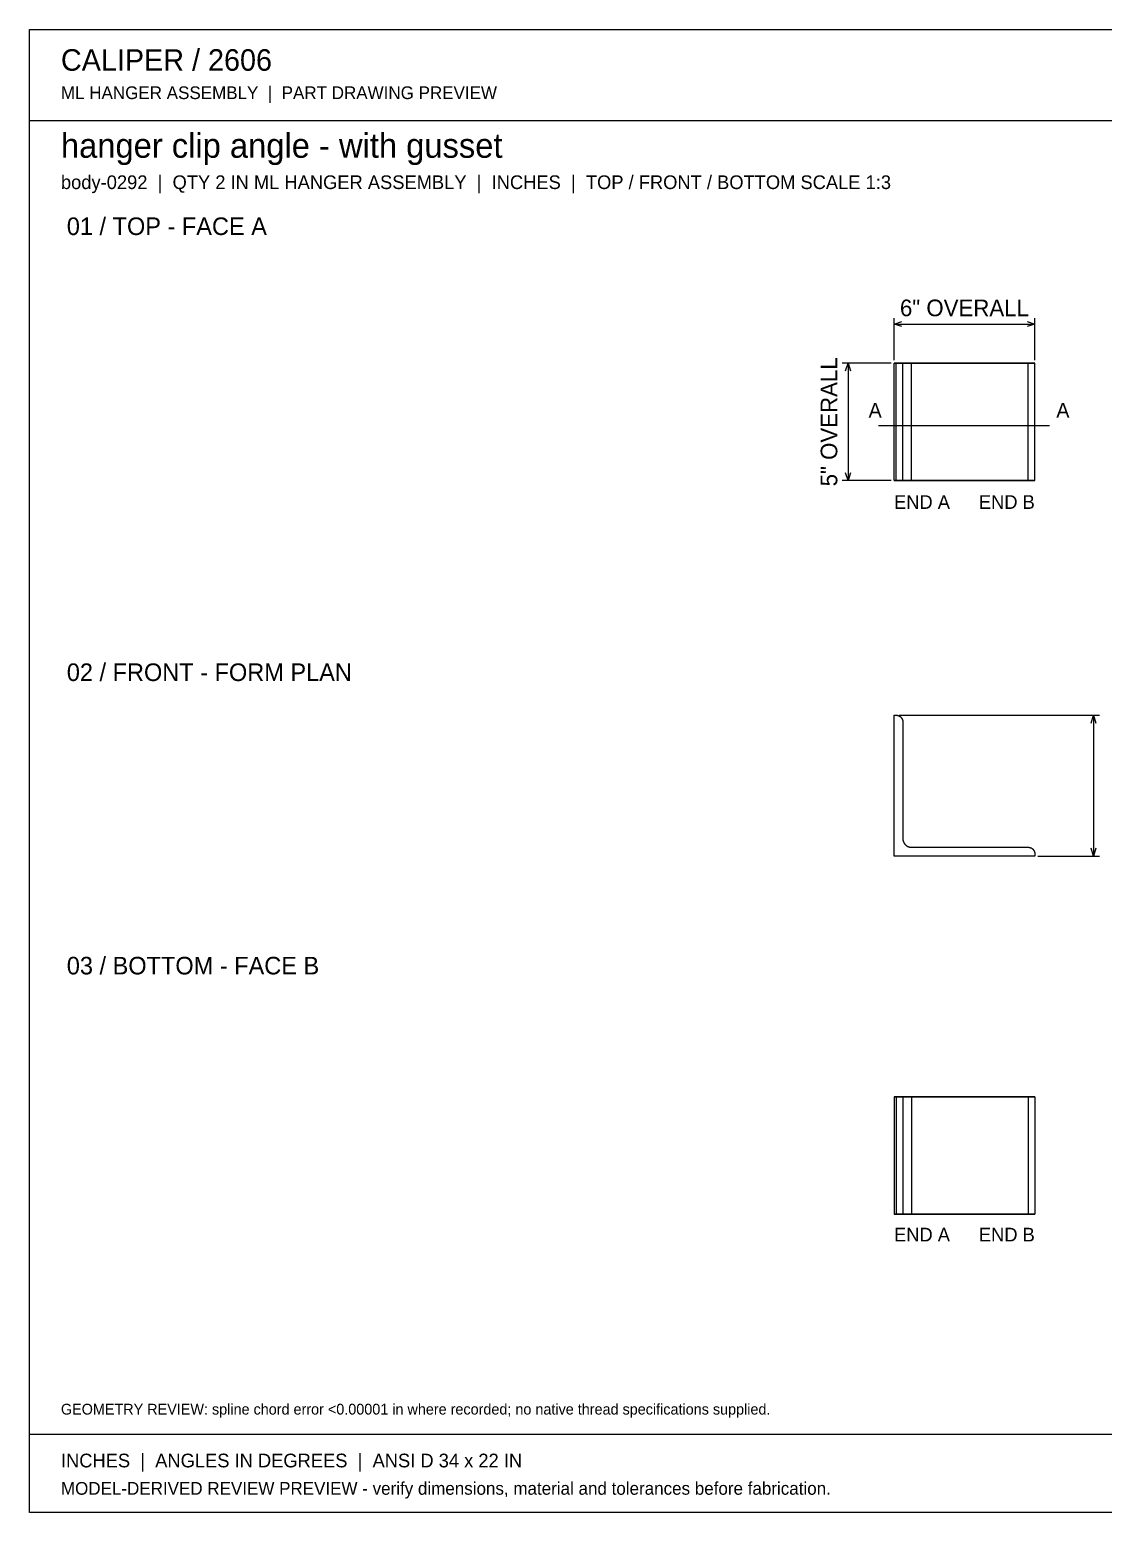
# Model space of a CAD drawing. Header units: inches. Extents: x 1.4 to 100.6, y 1.4 to 64.6.
# Drawn here: x 1.4 to 47.2, y 1.4 to 64.6 of the extents above; entities that cross this region are included whole.
import ezdxf
from ezdxf.enums import TextEntityAlignment as Align

# ---------------------------------------------------------------- set-up
doc = ezdxf.new("R2010")
doc.units = ezdxf.units.IN
doc.header["$MEASUREMENT"] = 0

msp = doc.modelspace()

# ---------------------------------------------------------------- linework, layer by layer
at = {"layer": 'ANNOTATION'}
for p, q in [((38.25, 50.5), (38.25, 52.292)), ((38.25, 52.042), (38.583, 52.146)), ((38.25, 52.042), (44.25, 52.042)), ((38.583, 51.938), (38.25, 52.042)), ((43.917, 52.146), (44.25, 52.042)), ((44.25, 52.042), (43.917, 51.938)), ((44.25, 50.5), (44.25, 52.292)), ((38.125, 50.375), (36.042, 50.375)), ((36.188, 50.042), (36.292, 50.375)), ((36.292, 50.375), (36.292, 45.375)), ((36.292, 50.375), (36.396, 50.042)), ((37.583, 47.725), (44.875, 47.725)), ((36.292, 45.375), (36.188, 45.708)), ((36.396, 45.708), (36.292, 45.375)), ((38.125, 45.375), (36.042, 45.375)), ((38.469, 35.375), (47, 35.375)), ((46.646, 35.042), (46.75, 35.375)), ((46.75, 35.375), (46.75, 29.375)), ((46.75, 35.375), (46.854, 35.042)), ((46.75, 29.375), (46.646, 29.708)), ((46.854, 29.708), (46.75, 29.375)), ((44.375, 29.375), (47, 29.375))]:
    msp.add_line(p, q, dxfattribs=at)
at = {"layer": 'OUTLINE'}
for p, q in [((1.417, 64.583), (100.583, 64.583)), ((1.417, 1.417), (1.417, 64.583)), ((1.417, 60.708), (100.583, 60.708)), ((38.25, 45.375), (38.25, 50.375)), ((38.25, 50.375), (38.344, 50.375)), ((44.25, 50.375), (38.25, 50.375)), ((38.25, 45.375), (38.25, 50.375)), ((38.344, 50.375), (38.351, 50.375)), ((38.344, 45.375), (38.344, 50.375)), ((38.351, 50.375), (38.358, 50.375)), ((38.358, 50.375), (38.364, 50.375)), ((38.364, 50.375), (38.371, 50.375)), ((38.371, 50.375), (38.378, 50.375)), ((38.378, 50.375), (38.385, 50.375)), ((38.385, 50.375), (38.392, 50.375)), ((38.392, 50.375), (38.399, 50.375)), ((38.399, 50.375), (38.405, 50.375)), ((38.405, 50.375), (38.412, 50.375)), ((38.412, 50.375), (38.419, 50.375)), ((38.419, 50.375), (38.425, 50.375)), ((38.425, 50.375), (38.432, 50.375)), ((38.432, 50.375), (38.439, 50.375)), ((38.439, 50.375), (38.445, 50.375)), ((38.445, 50.375), (38.451, 50.375)), ((38.451, 50.375), (38.458, 50.375)), ((38.458, 50.375), (38.464, 50.375)), ((38.464, 50.375), (38.47, 50.375)), ((38.47, 50.375), (38.476, 50.375)), ((38.476, 50.375), (38.482, 50.375)), ((38.482, 50.375), (38.488, 50.375)), ((38.488, 50.375), (38.494, 50.375)), ((38.494, 50.375), (38.5, 50.375)), ((38.5, 50.375), (38.506, 50.375)), ((38.506, 50.375), (38.511, 50.375)), ((38.511, 50.375), (38.517, 50.375)), ((38.517, 50.375), (38.522, 50.375)), ((38.522, 50.375), (38.527, 50.375)), ((38.527, 50.375), (38.533, 50.375)), ((38.533, 50.375), (38.538, 50.375)), ((38.538, 50.375), (38.543, 50.375)), ((38.543, 50.375), (38.547, 50.375)), ((38.547, 50.375), (38.552, 50.375)), ((38.552, 50.375), (38.557, 50.375)), ((38.557, 50.375), (38.561, 50.375)), ((38.561, 50.375), (38.565, 50.375)), ((38.565, 50.375), (38.57, 50.375)), ((38.57, 50.375), (38.574, 50.375)), ((38.574, 50.375), (38.578, 50.375)), ((38.578, 50.375), (38.581, 50.375)), ((38.581, 50.375), (38.585, 50.375)), ((38.585, 50.375), (38.588, 50.375)), ((38.588, 50.375), (38.592, 50.375)), ((38.592, 50.375), (38.595, 50.375)), ((38.595, 50.375), (38.598, 50.375)), ((38.598, 50.375), (38.601, 50.375)), ((38.601, 50.375), (38.604, 50.375)), ((38.604, 50.375), (38.606, 50.375)), ((38.606, 50.375), (38.609, 50.375)), ((38.609, 50.375), (38.611, 50.375)), ((38.611, 50.375), (38.613, 50.375)), ((38.613, 50.375), (38.615, 50.375)), ((38.615, 50.375), (38.617, 50.375)), ((38.617, 50.375), (38.618, 50.375)), ((38.618, 50.375), (38.62, 50.375)), ((38.62, 50.375), (38.621, 50.375)), ((38.621, 50.375), (38.622, 50.375)), ((38.622, 50.375), (38.623, 50.375)), ((38.623, 50.375), (38.624, 50.375)), ((38.624, 50.375), (38.624, 50.375)), ((38.624, 50.375), (38.625, 50.375)), ((38.625, 45.375), (38.625, 50.375)), ((38.625, 50.375), (38.625, 50.375)), ((38.625, 50.375), (38.625, 50.375)), ((38.625, 50.375), (38.626, 50.375)), ((38.625, 45.375), (38.625, 50.375)), ((38.625, 50.375), (38.625, 50.375)), ((38.625, 50.375), (38.625, 50.375)), ((38.626, 50.375), (38.627, 50.375)), ((38.627, 50.375), (38.628, 50.375)), ((38.628, 50.375), (38.629, 50.375)), ((38.629, 50.375), (38.631, 50.375)), ((38.631, 50.375), (38.632, 50.375)), ((38.632, 50.375), (38.634, 50.375)), ((38.634, 50.375), (38.636, 50.375)), ((38.636, 50.375), (38.639, 50.375)), ((38.639, 50.375), (38.641, 50.375)), ((38.641, 50.375), (38.644, 50.375)), ((38.644, 50.375), (38.647, 50.375)), ((38.647, 50.375), (38.65, 50.375)), ((38.65, 50.375), (38.654, 50.375)), ((38.654, 50.375), (38.657, 50.375)), ((38.657, 50.375), (38.661, 50.375)), ((38.661, 50.375), (38.665, 50.375)), ((38.665, 50.375), (38.669, 50.375)), ((38.669, 50.375), (38.674, 50.375)), ((38.674, 50.375), (38.678, 50.375)), ((38.678, 50.375), (38.683, 50.375)), ((38.683, 50.375), (38.688, 50.375)), ((38.688, 50.375), (38.693, 50.375)), ((38.693, 50.375), (38.699, 50.375)), ((38.699, 50.375), (38.704, 50.375)), ((38.704, 50.375), (38.71, 50.375)), ((38.71, 50.375), (38.716, 50.375)), ((38.716, 50.375), (38.722, 50.375)), ((38.722, 50.375), (38.728, 50.375)), ((38.728, 50.375), (38.735, 50.375)), ((38.735, 50.375), (38.741, 50.375)), ((38.741, 50.375), (38.748, 50.375)), ((38.748, 50.375), (38.755, 50.375)), ((38.755, 50.375), (38.762, 50.375)), ((38.762, 50.375), (38.769, 50.375)), ((38.769, 50.375), (38.777, 50.375)), ((38.777, 50.375), (38.784, 50.375)), ((38.784, 50.375), (38.792, 50.375)), ((38.792, 50.375), (38.799, 50.375)), ((38.799, 50.375), (38.807, 50.375)), ((38.807, 50.375), (38.815, 50.375)), ((38.815, 50.375), (38.823, 50.375)), ((38.823, 50.375), (38.831, 50.375)), ((38.831, 50.375), (38.84, 50.375)), ((38.84, 50.375), (38.848, 50.375)), ((38.848, 50.375), (38.856, 50.375)), ((38.856, 50.375), (38.865, 50.375)), ((38.865, 50.375), (38.874, 50.375)), ((38.874, 50.375), (38.882, 50.375)), ((38.882, 50.375), (38.891, 50.375)), ((38.891, 50.375), (38.9, 50.375)), ((38.9, 50.375), (38.909, 50.375)), ((38.909, 50.375), (38.918, 50.375)), ((38.918, 50.375), (38.927, 50.375)), ((38.927, 50.375), (38.936, 50.375)), ((38.936, 50.375), (38.945, 50.375)), ((38.945, 50.375), (38.954, 50.375)), ((38.954, 50.375), (38.963, 50.375)), ((38.963, 50.375), (38.972, 50.375)), ((38.972, 50.375), (38.982, 50.375)), ((38.982, 50.375), (38.991, 50.375)), ((38.991, 50.375), (39, 50.375)), ((39, 45.375), (39, 50.375)), ((39, 50.375), (43.969, 50.375)), ((43.969, 50.375), (43.976, 50.375)), ((43.969, 45.375), (43.969, 50.375)), ((43.976, 50.375), (43.983, 50.375)), ((43.983, 50.375), (43.989, 50.375)), ((43.989, 50.375), (43.996, 50.375)), ((43.996, 50.375), (44.003, 50.375)), ((44.003, 50.375), (44.01, 50.375)), ((44.01, 50.375), (44.017, 50.375)), ((44.017, 50.375), (44.024, 50.375)), ((44.024, 50.375), (44.03, 50.375)), ((44.03, 50.375), (44.037, 50.375)), ((44.037, 50.375), (44.044, 50.375)), ((44.044, 50.375), (44.05, 50.375)), ((44.05, 50.375), (44.057, 50.375)), ((44.057, 50.375), (44.064, 50.375)), ((44.064, 50.375), (44.07, 50.375)), ((44.07, 50.375), (44.076, 50.375)), ((44.076, 50.375), (44.083, 50.375)), ((44.083, 50.375), (44.089, 50.375)), ((44.089, 50.375), (44.095, 50.375)), ((44.095, 50.375), (44.101, 50.375)), ((44.101, 50.375), (44.107, 50.375)), ((44.107, 50.375), (44.113, 50.375)), ((44.113, 50.375), (44.119, 50.375)), ((44.119, 50.375), (44.125, 50.375)), ((44.125, 50.375), (44.131, 50.375)), ((44.131, 50.375), (44.136, 50.375)), ((44.136, 50.375), (44.142, 50.375)), ((44.142, 50.375), (44.147, 50.375)), ((44.147, 50.375), (44.152, 50.375)), ((44.152, 50.375), (44.158, 50.375)), ((44.158, 50.375), (44.163, 50.375)), ((44.163, 50.375), (44.168, 50.375)), ((44.168, 50.375), (44.172, 50.375)), ((44.172, 50.375), (44.177, 50.375)), ((44.177, 50.375), (44.182, 50.375)), ((44.182, 50.375), (44.186, 50.375)), ((44.186, 50.375), (44.19, 50.375)), ((44.19, 50.375), (44.195, 50.375)), ((44.195, 50.375), (44.199, 50.375)), ((44.199, 50.375), (44.203, 50.375)), ((44.203, 50.375), (44.206, 50.375)), ((44.206, 50.375), (44.21, 50.375)), ((44.21, 50.375), (44.213, 50.375)), ((44.213, 50.375), (44.217, 50.375)), ((44.217, 50.375), (44.22, 50.375)), ((44.22, 50.375), (44.223, 50.375)), ((44.223, 50.375), (44.226, 50.375)), ((44.226, 50.375), (44.229, 50.375)), ((44.229, 50.375), (44.231, 50.375)), ((44.231, 50.375), (44.234, 50.375)), ((44.234, 50.375), (44.236, 50.375)), ((44.236, 50.375), (44.238, 50.375)), ((44.238, 50.375), (44.24, 50.375)), ((44.24, 50.375), (44.242, 50.375)), ((44.242, 50.375), (44.243, 50.375)), ((44.243, 50.375), (44.245, 50.375)), ((44.245, 50.375), (44.246, 50.375)), ((44.246, 50.375), (44.247, 50.375)), ((44.247, 50.375), (44.248, 50.375)), ((44.248, 50.375), (44.249, 50.375)), ((44.249, 50.375), (44.249, 50.375)), ((44.249, 50.375), (44.25, 50.375)), ((44.25, 50.375), (44.25, 50.375)), ((44.25, 50.375), (44.25, 50.375)), ((44.25, 45.375), (44.25, 50.375)), ((44.25, 45.375), (44.25, 50.375)), ((44.25, 45.375), (38.25, 45.375)), ((38.25, 45.375), (38.344, 45.375)), ((38.344, 45.375), (38.351, 45.375)), ((38.351, 45.375), (38.358, 45.375)), ((38.358, 45.375), (38.364, 45.375)), ((38.364, 45.375), (38.371, 45.375)), ((38.371, 45.375), (38.378, 45.375)), ((38.378, 45.375), (38.385, 45.375)), ((38.385, 45.375), (38.392, 45.375)), ((38.392, 45.375), (38.399, 45.375)), ((38.399, 45.375), (38.405, 45.375)), ((38.405, 45.375), (38.412, 45.375)), ((38.412, 45.375), (38.419, 45.375)), ((38.419, 45.375), (38.425, 45.375)), ((38.425, 45.375), (38.432, 45.375)), ((38.432, 45.375), (38.439, 45.375)), ((38.439, 45.375), (38.445, 45.375)), ((38.445, 45.375), (38.451, 45.375)), ((38.451, 45.375), (38.458, 45.375)), ((38.458, 45.375), (38.464, 45.375)), ((38.464, 45.375), (38.47, 45.375)), ((38.47, 45.375), (38.476, 45.375)), ((38.476, 45.375), (38.482, 45.375)), ((38.482, 45.375), (38.488, 45.375)), ((38.488, 45.375), (38.494, 45.375)), ((38.494, 45.375), (38.5, 45.375)), ((38.5, 45.375), (38.506, 45.375)), ((38.506, 45.375), (38.511, 45.375)), ((38.511, 45.375), (38.517, 45.375)), ((38.517, 45.375), (38.522, 45.375)), ((38.522, 45.375), (38.527, 45.375)), ((38.527, 45.375), (38.533, 45.375)), ((38.533, 45.375), (38.538, 45.375)), ((38.538, 45.375), (38.543, 45.375)), ((38.543, 45.375), (38.547, 45.375)), ((38.547, 45.375), (38.552, 45.375)), ((38.552, 45.375), (38.557, 45.375)), ((38.557, 45.375), (38.561, 45.375)), ((38.561, 45.375), (38.565, 45.375)), ((38.565, 45.375), (38.57, 45.375)), ((38.57, 45.375), (38.574, 45.375)), ((38.574, 45.375), (38.578, 45.375)), ((38.578, 45.375), (38.581, 45.375)), ((38.581, 45.375), (38.585, 45.375)), ((38.585, 45.375), (38.588, 45.375)), ((38.588, 45.375), (38.592, 45.375)), ((38.592, 45.375), (38.595, 45.375)), ((38.595, 45.375), (38.598, 45.375)), ((38.598, 45.375), (38.601, 45.375)), ((38.601, 45.375), (38.604, 45.375)), ((38.604, 45.375), (38.606, 45.375)), ((38.606, 45.375), (38.609, 45.375)), ((38.609, 45.375), (38.611, 45.375)), ((38.611, 45.375), (38.613, 45.375)), ((38.613, 45.375), (38.615, 45.375)), ((38.615, 45.375), (38.617, 45.375)), ((38.617, 45.375), (38.618, 45.375)), ((38.618, 45.375), (38.62, 45.375)), ((38.62, 45.375), (38.621, 45.375)), ((38.621, 45.375), (38.622, 45.375)), ((38.622, 45.375), (38.623, 45.375)), ((38.623, 45.375), (38.624, 45.375)), ((38.624, 45.375), (38.624, 45.375)), ((38.624, 45.375), (38.625, 45.375)), ((38.625, 45.375), (38.625, 45.375)), ((38.625, 45.375), (38.625, 45.375)), ((38.625, 45.375), (38.625, 45.375)), ((38.625, 45.375), (38.625, 45.375)), ((38.625, 45.375), (38.626, 45.375)), ((38.626, 45.375), (38.627, 45.375)), ((38.627, 45.375), (38.628, 45.375)), ((38.628, 45.375), (38.629, 45.375)), ((38.629, 45.375), (38.631, 45.375)), ((38.631, 45.375), (38.632, 45.375)), ((38.632, 45.375), (38.634, 45.375)), ((38.634, 45.375), (38.636, 45.375)), ((38.636, 45.375), (38.639, 45.375)), ((38.639, 45.375), (38.641, 45.375)), ((38.641, 45.375), (38.644, 45.375)), ((38.644, 45.375), (38.647, 45.375)), ((38.647, 45.375), (38.65, 45.375)), ((38.65, 45.375), (38.654, 45.375)), ((38.654, 45.375), (38.657, 45.375)), ((38.657, 45.375), (38.661, 45.375)), ((38.661, 45.375), (38.665, 45.375)), ((38.665, 45.375), (38.669, 45.375)), ((38.669, 45.375), (38.674, 45.375)), ((38.674, 45.375), (38.678, 45.375)), ((38.678, 45.375), (38.683, 45.375)), ((38.683, 45.375), (38.688, 45.375)), ((38.688, 45.375), (38.693, 45.375)), ((38.693, 45.375), (38.699, 45.375)), ((38.699, 45.375), (38.704, 45.375)), ((38.704, 45.375), (38.71, 45.375)), ((38.71, 45.375), (38.716, 45.375)), ((38.716, 45.375), (38.722, 45.375)), ((38.722, 45.375), (38.728, 45.375)), ((38.728, 45.375), (38.735, 45.375)), ((38.735, 45.375), (38.741, 45.375)), ((38.741, 45.375), (38.748, 45.375)), ((38.748, 45.375), (38.755, 45.375)), ((38.755, 45.375), (38.762, 45.375)), ((38.762, 45.375), (38.769, 45.375)), ((38.769, 45.375), (38.777, 45.375)), ((38.777, 45.375), (38.784, 45.375)), ((38.784, 45.375), (38.792, 45.375)), ((38.792, 45.375), (38.799, 45.375)), ((38.799, 45.375), (38.807, 45.375)), ((38.807, 45.375), (38.815, 45.375)), ((38.815, 45.375), (38.823, 45.375)), ((38.823, 45.375), (38.831, 45.375)), ((38.831, 45.375), (38.84, 45.375)), ((38.84, 45.375), (38.848, 45.375)), ((38.848, 45.375), (38.856, 45.375)), ((38.856, 45.375), (38.865, 45.375)), ((38.865, 45.375), (38.874, 45.375)), ((38.874, 45.375), (38.882, 45.375)), ((38.882, 45.375), (38.891, 45.375)), ((38.891, 45.375), (38.9, 45.375)), ((38.9, 45.375), (38.909, 45.375)), ((38.909, 45.375), (38.918, 45.375)), ((38.918, 45.375), (38.927, 45.375)), ((38.927, 45.375), (38.936, 45.375)), ((38.936, 45.375), (38.945, 45.375)), ((38.945, 45.375), (38.954, 45.375)), ((38.954, 45.375), (38.963, 45.375)), ((38.963, 45.375), (38.972, 45.375)), ((38.972, 45.375), (38.982, 45.375)), ((38.982, 45.375), (38.991, 45.375)), ((38.991, 45.375), (39, 45.375)), ((39, 45.375), (43.969, 45.375)), ((43.969, 45.375), (43.976, 45.375)), ((43.976, 45.375), (43.983, 45.375)), ((43.983, 45.375), (43.989, 45.375)), ((43.989, 45.375), (43.996, 45.375)), ((43.996, 45.375), (44.003, 45.375)), ((44.003, 45.375), (44.01, 45.375)), ((44.01, 45.375), (44.017, 45.375)), ((44.017, 45.375), (44.024, 45.375)), ((44.024, 45.375), (44.03, 45.375)), ((44.03, 45.375), (44.037, 45.375)), ((44.037, 45.375), (44.044, 45.375)), ((44.044, 45.375), (44.05, 45.375)), ((44.05, 45.375), (44.057, 45.375)), ((44.057, 45.375), (44.064, 45.375)), ((44.064, 45.375), (44.07, 45.375)), ((44.07, 45.375), (44.076, 45.375)), ((44.076, 45.375), (44.083, 45.375)), ((44.083, 45.375), (44.089, 45.375)), ((44.089, 45.375), (44.095, 45.375)), ((44.095, 45.375), (44.101, 45.375)), ((44.101, 45.375), (44.107, 45.375)), ((44.107, 45.375), (44.113, 45.375)), ((44.113, 45.375), (44.119, 45.375)), ((44.119, 45.375), (44.125, 45.375)), ((44.125, 45.375), (44.131, 45.375)), ((44.131, 45.375), (44.136, 45.375)), ((44.136, 45.375), (44.142, 45.375)), ((44.142, 45.375), (44.147, 45.375)), ((44.147, 45.375), (44.152, 45.375)), ((44.152, 45.375), (44.158, 45.375)), ((44.158, 45.375), (44.163, 45.375)), ((44.163, 45.375), (44.168, 45.375)), ((44.168, 45.375), (44.172, 45.375)), ((44.172, 45.375), (44.177, 45.375)), ((44.177, 45.375), (44.182, 45.375)), ((44.182, 45.375), (44.186, 45.375)), ((44.186, 45.375), (44.19, 45.375)), ((44.19, 45.375), (44.195, 45.375)), ((44.195, 45.375), (44.199, 45.375)), ((44.199, 45.375), (44.203, 45.375)), ((44.203, 45.375), (44.206, 45.375)), ((44.206, 45.375), (44.21, 45.375)), ((44.21, 45.375), (44.213, 45.375)), ((44.213, 45.375), (44.217, 45.375)), ((44.217, 45.375), (44.22, 45.375)), ((44.22, 45.375), (44.223, 45.375)), ((44.223, 45.375), (44.226, 45.375)), ((44.226, 45.375), (44.229, 45.375)), ((44.229, 45.375), (44.231, 45.375)), ((44.231, 45.375), (44.234, 45.375)), ((44.234, 45.375), (44.236, 45.375)), ((44.236, 45.375), (44.238, 45.375)), ((44.238, 45.375), (44.24, 45.375)), ((44.24, 45.375), (44.242, 45.375)), ((44.242, 45.375), (44.243, 45.375)), ((44.243, 45.375), (44.245, 45.375)), ((44.245, 45.375), (44.246, 45.375)), ((44.246, 45.375), (44.247, 45.375)), ((44.247, 45.375), (44.248, 45.375)), ((44.248, 45.375), (44.249, 45.375)), ((44.249, 45.375), (44.249, 45.375)), ((44.249, 45.375), (44.25, 45.375)), ((44.25, 45.375), (44.25, 45.375)), ((44.25, 45.375), (44.25, 45.375)), ((38.25, 29.375), (38.25, 35.375)), ((38.25, 35.375), (38.344, 35.375)), ((38.25, 35.375), (38.344, 35.375)), ((38.25, 29.375), (38.25, 35.375)), ((38.344, 35.375), (38.351, 35.375)), ((38.344, 35.375), (38.351, 35.375)), ((38.351, 35.375), (38.358, 35.375)), ((38.351, 35.375), (38.358, 35.375)), ((38.358, 35.375), (38.364, 35.374)), ((38.358, 35.375), (38.364, 35.374)), ((38.364, 35.374), (38.371, 35.374)), ((38.364, 35.374), (38.371, 35.374)), ((38.371, 35.374), (38.378, 35.373)), ((38.371, 35.374), (38.378, 35.373)), ((38.378, 35.373), (38.385, 35.372)), ((38.378, 35.373), (38.385, 35.372)), ((38.385, 35.372), (38.392, 35.371)), ((38.385, 35.372), (38.392, 35.371)), ((38.392, 35.371), (38.399, 35.37)), ((38.392, 35.371), (38.399, 35.37)), ((38.399, 35.37), (38.405, 35.368)), ((38.399, 35.37), (38.405, 35.368)), ((38.405, 35.368), (38.412, 35.367)), ((38.405, 35.368), (38.412, 35.367)), ((38.412, 35.367), (38.419, 35.365)), ((38.412, 35.367), (38.419, 35.365)), ((38.419, 35.365), (38.425, 35.363)), ((38.419, 35.365), (38.425, 35.363)), ((38.425, 35.363), (38.432, 35.361)), ((38.425, 35.363), (38.432, 35.361)), ((38.432, 35.361), (38.439, 35.359)), ((38.432, 35.361), (38.439, 35.359)), ((38.439, 35.359), (38.445, 35.356)), ((38.439, 35.359), (38.445, 35.356)), ((38.445, 35.356), (38.451, 35.354)), ((38.445, 35.356), (38.451, 35.354)), ((38.451, 35.354), (38.458, 35.351)), ((38.451, 35.354), (38.458, 35.351)), ((38.458, 35.351), (38.464, 35.348)), ((38.458, 35.351), (38.464, 35.348)), ((38.464, 35.348), (38.47, 35.345)), ((38.464, 35.348), (38.47, 35.345)), ((38.47, 35.345), (38.476, 35.342)), ((38.47, 35.345), (38.476, 35.342)), ((38.476, 35.342), (38.482, 35.338)), ((38.476, 35.342), (38.482, 35.338)), ((38.482, 35.338), (38.488, 35.335)), ((38.482, 35.338), (38.488, 35.335)), ((38.488, 35.335), (38.494, 35.331)), ((38.488, 35.335), (38.494, 35.331)), ((38.494, 35.331), (38.5, 35.328)), ((38.494, 35.331), (38.5, 35.328)), ((38.5, 35.328), (38.506, 35.324)), ((38.5, 35.328), (38.506, 35.324)), ((38.506, 35.324), (38.511, 35.32)), ((38.506, 35.324), (38.511, 35.32)), ((38.511, 35.32), (38.517, 35.315)), ((38.511, 35.32), (38.517, 35.315)), ((38.517, 35.315), (38.522, 35.311)), ((38.517, 35.315), (38.522, 35.311)), ((38.522, 35.311), (38.527, 35.307)), ((38.522, 35.311), (38.527, 35.307)), ((38.527, 35.307), (38.533, 35.302)), ((38.527, 35.307), (38.533, 35.302)), ((38.533, 35.302), (38.538, 35.297)), ((38.533, 35.302), (38.538, 35.297)), ((38.538, 35.297), (38.543, 35.293)), ((38.538, 35.297), (38.543, 35.293)), ((38.543, 35.293), (38.547, 35.288)), ((38.543, 35.293), (38.547, 35.288)), ((38.547, 35.288), (38.552, 35.283)), ((38.547, 35.288), (38.552, 35.283)), ((38.552, 35.283), (38.557, 35.277)), ((38.552, 35.283), (38.557, 35.277)), ((38.557, 35.277), (38.561, 35.272)), ((38.557, 35.277), (38.561, 35.272)), ((38.561, 35.272), (38.565, 35.267)), ((38.561, 35.272), (38.565, 35.267)), ((38.565, 35.267), (38.57, 35.261)), ((38.565, 35.267), (38.57, 35.261)), ((38.57, 35.261), (38.574, 35.256)), ((38.57, 35.261), (38.574, 35.256)), ((38.574, 35.256), (38.578, 35.25)), ((38.574, 35.256), (38.578, 35.25)), ((38.578, 35.25), (38.581, 35.244)), ((38.578, 35.25), (38.581, 35.244)), ((38.581, 35.244), (38.585, 35.238)), ((38.581, 35.244), (38.585, 35.238)), ((38.585, 35.238), (38.588, 35.232)), ((38.585, 35.238), (38.588, 35.232)), ((38.588, 35.232), (38.592, 35.226)), ((38.588, 35.232), (38.592, 35.226)), ((38.592, 35.226), (38.595, 35.22)), ((38.592, 35.226), (38.595, 35.22)), ((38.595, 35.22), (38.598, 35.214)), ((38.595, 35.22), (38.598, 35.214)), ((38.598, 35.214), (38.601, 35.208)), ((38.598, 35.214), (38.601, 35.208)), ((38.601, 35.208), (38.604, 35.201)), ((38.601, 35.208), (38.604, 35.201)), ((38.604, 35.201), (38.606, 35.195)), ((38.604, 35.201), (38.606, 35.195)), ((38.606, 35.195), (38.609, 35.189)), ((38.606, 35.195), (38.609, 35.189)), ((38.609, 35.189), (38.611, 35.182)), ((38.609, 35.189), (38.611, 35.182)), ((38.611, 35.182), (38.613, 35.175)), ((38.611, 35.182), (38.613, 35.175)), ((38.613, 35.175), (38.615, 35.169)), ((38.613, 35.175), (38.615, 35.169)), ((38.615, 35.169), (38.617, 35.162)), ((38.615, 35.169), (38.617, 35.162)), ((38.617, 35.162), (38.618, 35.155)), ((38.617, 35.162), (38.618, 35.155)), ((38.618, 35.155), (38.62, 35.149)), ((38.618, 35.155), (38.62, 35.149)), ((38.62, 35.149), (38.621, 35.142)), ((38.62, 35.149), (38.621, 35.142)), ((38.621, 35.142), (38.622, 35.135)), ((38.621, 35.142), (38.622, 35.135)), ((38.622, 35.135), (38.623, 35.128)), ((38.622, 35.135), (38.623, 35.128)), ((38.623, 35.128), (38.624, 35.121)), ((38.623, 35.128), (38.624, 35.121)), ((38.624, 35.121), (38.624, 35.114)), ((38.624, 35.121), (38.624, 35.114)), ((38.624, 35.114), (38.625, 35.108)), ((38.624, 35.114), (38.625, 35.108)), ((38.625, 35.108), (38.625, 35.101)), ((38.625, 35.108), (38.625, 35.101)), ((38.625, 35.101), (38.625, 35.094)), ((38.625, 35.101), (38.625, 35.094)), ((38.625, 35.094), (38.625, 30.125)), ((38.625, 35.094), (38.625, 30.125)), ((38.625, 30.125), (38.625, 30.116)), ((38.625, 30.125), (38.625, 30.116)), ((38.625, 30.116), (38.625, 30.107)), ((38.625, 30.116), (38.625, 30.107)), ((38.625, 30.107), (38.626, 30.097)), ((38.625, 30.107), (38.626, 30.097)), ((38.626, 30.097), (38.627, 30.088)), ((38.626, 30.097), (38.627, 30.088)), ((38.627, 30.088), (38.628, 30.079)), ((38.627, 30.088), (38.628, 30.079)), ((38.628, 30.079), (38.629, 30.07)), ((38.628, 30.079), (38.629, 30.07)), ((38.629, 30.07), (38.631, 30.061)), ((38.629, 30.07), (38.631, 30.061)), ((38.631, 30.061), (38.632, 30.052)), ((38.631, 30.061), (38.632, 30.052)), ((38.632, 30.052), (38.634, 30.043)), ((38.632, 30.052), (38.634, 30.043)), ((38.634, 30.043), (38.636, 30.034)), ((38.634, 30.043), (38.636, 30.034)), ((38.636, 30.034), (38.639, 30.025)), ((38.636, 30.034), (38.639, 30.025)), ((38.639, 30.025), (38.641, 30.016)), ((38.639, 30.025), (38.641, 30.016)), ((38.641, 30.016), (38.644, 30.007)), ((38.641, 30.016), (38.644, 30.007)), ((38.644, 30.007), (38.647, 29.999)), ((38.644, 30.007), (38.647, 29.999)), ((38.647, 29.999), (38.65, 29.99)), ((38.647, 29.999), (38.65, 29.99)), ((38.65, 29.99), (38.654, 29.981)), ((38.65, 29.99), (38.654, 29.981)), ((38.654, 29.981), (38.657, 29.973)), ((38.654, 29.981), (38.657, 29.973)), ((38.657, 29.973), (38.661, 29.965)), ((38.657, 29.973), (38.661, 29.965)), ((38.661, 29.965), (38.665, 29.956)), ((38.661, 29.965), (38.665, 29.956)), ((38.665, 29.956), (38.669, 29.948)), ((38.665, 29.956), (38.669, 29.948)), ((38.669, 29.948), (38.674, 29.94)), ((38.669, 29.948), (38.674, 29.94)), ((38.674, 29.94), (38.678, 29.932)), ((38.674, 29.94), (38.678, 29.932)), ((38.678, 29.932), (38.683, 29.924)), ((38.678, 29.932), (38.683, 29.924)), ((38.683, 29.924), (38.688, 29.917)), ((38.683, 29.924), (38.688, 29.917)), ((38.688, 29.917), (38.693, 29.909)), ((38.688, 29.917), (38.693, 29.909)), ((38.693, 29.909), (38.699, 29.902)), ((38.693, 29.909), (38.699, 29.902)), ((38.699, 29.902), (38.704, 29.894)), ((38.699, 29.902), (38.704, 29.894)), ((38.704, 29.894), (38.71, 29.887)), ((38.704, 29.894), (38.71, 29.887)), ((38.71, 29.887), (38.716, 29.88)), ((38.71, 29.887), (38.716, 29.88)), ((38.716, 29.88), (38.722, 29.873)), ((38.716, 29.88), (38.722, 29.873)), ((38.722, 29.873), (38.728, 29.866)), ((38.722, 29.873), (38.728, 29.866)), ((38.728, 29.866), (38.735, 29.86)), ((38.728, 29.866), (38.735, 29.86)), ((38.735, 29.86), (38.741, 29.853)), ((38.735, 29.86), (38.741, 29.853)), ((38.741, 29.853), (38.748, 29.847)), ((38.741, 29.853), (38.748, 29.847)), ((38.748, 29.847), (38.755, 29.841)), ((38.748, 29.847), (38.755, 29.841)), ((38.755, 29.841), (38.762, 29.835)), ((38.755, 29.841), (38.762, 29.835)), ((38.762, 29.835), (38.769, 29.829)), ((38.762, 29.835), (38.769, 29.829)), ((38.769, 29.829), (38.777, 29.824)), ((38.769, 29.829), (38.777, 29.824)), ((38.777, 29.824), (38.784, 29.818)), ((38.777, 29.824), (38.784, 29.818)), ((38.784, 29.818), (38.792, 29.813)), ((38.784, 29.818), (38.792, 29.813)), ((38.792, 29.813), (38.799, 29.808)), ((38.792, 29.813), (38.799, 29.808)), ((38.799, 29.808), (38.807, 29.803)), ((38.799, 29.808), (38.807, 29.803)), ((38.807, 29.803), (38.815, 29.799)), ((38.807, 29.803), (38.815, 29.799)), ((38.815, 29.799), (38.823, 29.794)), ((38.815, 29.799), (38.823, 29.794)), ((38.823, 29.794), (38.831, 29.79)), ((38.823, 29.794), (38.831, 29.79)), ((38.831, 29.79), (38.84, 29.786)), ((38.831, 29.79), (38.84, 29.786)), ((38.84, 29.786), (38.848, 29.782)), ((38.84, 29.786), (38.848, 29.782)), ((38.848, 29.782), (38.856, 29.779)), ((38.848, 29.782), (38.856, 29.779)), ((38.856, 29.779), (38.865, 29.775)), ((38.856, 29.779), (38.865, 29.775)), ((38.865, 29.775), (38.874, 29.772)), ((38.865, 29.775), (38.874, 29.772)), ((38.874, 29.772), (38.882, 29.769)), ((38.874, 29.772), (38.882, 29.769)), ((38.882, 29.769), (38.891, 29.766)), ((38.882, 29.769), (38.891, 29.766)), ((38.891, 29.766), (38.9, 29.764)), ((38.891, 29.766), (38.9, 29.764)), ((38.9, 29.764), (38.909, 29.761)), ((38.9, 29.764), (38.909, 29.761)), ((38.909, 29.761), (38.918, 29.759)), ((38.909, 29.761), (38.918, 29.759)), ((38.918, 29.759), (38.927, 29.757)), ((38.918, 29.759), (38.927, 29.757)), ((38.927, 29.757), (38.936, 29.756)), ((38.927, 29.757), (38.936, 29.756)), ((38.936, 29.756), (38.945, 29.754)), ((38.936, 29.756), (38.945, 29.754)), ((38.945, 29.754), (38.954, 29.753)), ((38.945, 29.754), (38.954, 29.753)), ((38.954, 29.753), (38.963, 29.752)), ((38.954, 29.753), (38.963, 29.752)), ((38.963, 29.752), (38.972, 29.751)), ((38.963, 29.752), (38.972, 29.751)), ((38.972, 29.751), (38.982, 29.75)), ((38.972, 29.751), (38.982, 29.75)), ((38.982, 29.75), (38.991, 29.75)), ((38.982, 29.75), (38.991, 29.75)), ((38.991, 29.75), (39, 29.75)), ((38.991, 29.75), (39, 29.75)), ((39, 29.75), (43.969, 29.75)), ((39, 29.75), (43.969, 29.75)), ((43.969, 29.75), (43.976, 29.75)), ((43.969, 29.75), (43.976, 29.75)), ((43.976, 29.75), (43.983, 29.75)), ((43.976, 29.75), (43.983, 29.75)), ((43.983, 29.75), (43.989, 29.749)), ((43.983, 29.75), (43.989, 29.749)), ((43.989, 29.749), (43.996, 29.749)), ((43.989, 29.749), (43.996, 29.749)), ((43.996, 29.749), (44.003, 29.748)), ((43.996, 29.749), (44.003, 29.748)), ((44.003, 29.748), (44.01, 29.747)), ((44.003, 29.748), (44.01, 29.747)), ((44.01, 29.747), (44.017, 29.746)), ((44.01, 29.747), (44.017, 29.746)), ((44.017, 29.746), (44.024, 29.745)), ((44.017, 29.746), (44.024, 29.745)), ((44.024, 29.745), (44.03, 29.743)), ((44.024, 29.745), (44.03, 29.743)), ((44.03, 29.743), (44.037, 29.742)), ((44.03, 29.743), (44.037, 29.742)), ((44.037, 29.742), (44.044, 29.74)), ((44.037, 29.742), (44.044, 29.74)), ((44.044, 29.74), (44.05, 29.738)), ((44.044, 29.74), (44.05, 29.738)), ((44.05, 29.738), (44.057, 29.736)), ((44.05, 29.738), (44.057, 29.736)), ((44.057, 29.736), (44.064, 29.734)), ((44.057, 29.736), (44.064, 29.734)), ((44.064, 29.734), (44.07, 29.731)), ((44.064, 29.734), (44.07, 29.731)), ((44.07, 29.731), (44.076, 29.729)), ((44.07, 29.731), (44.076, 29.729)), ((44.076, 29.729), (44.083, 29.726)), ((44.076, 29.729), (44.083, 29.726)), ((44.083, 29.726), (44.089, 29.723)), ((44.083, 29.726), (44.089, 29.723)), ((44.089, 29.723), (44.095, 29.72)), ((44.089, 29.723), (44.095, 29.72)), ((44.095, 29.72), (44.101, 29.717)), ((44.095, 29.72), (44.101, 29.717)), ((44.101, 29.717), (44.107, 29.713)), ((44.101, 29.717), (44.107, 29.713)), ((44.107, 29.713), (44.113, 29.71)), ((44.107, 29.713), (44.113, 29.71)), ((44.113, 29.71), (44.119, 29.706)), ((44.113, 29.71), (44.119, 29.706)), ((44.119, 29.706), (44.125, 29.703)), ((44.119, 29.706), (44.125, 29.703)), ((44.125, 29.703), (44.131, 29.699)), ((44.125, 29.703), (44.131, 29.699)), ((44.131, 29.699), (44.136, 29.695)), ((44.131, 29.699), (44.136, 29.695)), ((44.136, 29.695), (44.142, 29.69)), ((44.136, 29.695), (44.142, 29.69)), ((44.142, 29.69), (44.147, 29.686)), ((44.142, 29.69), (44.147, 29.686)), ((44.25, 29.375), (38.25, 29.375)), ((44.25, 29.375), (38.25, 29.375)), ((44.147, 29.686), (44.152, 29.682)), ((44.147, 29.686), (44.152, 29.682)), ((44.152, 29.682), (44.158, 29.677)), ((44.152, 29.682), (44.158, 29.677)), ((44.158, 29.677), (44.163, 29.672)), ((44.158, 29.677), (44.163, 29.672)), ((44.163, 29.672), (44.168, 29.668)), ((44.163, 29.672), (44.168, 29.668)), ((44.168, 29.668), (44.172, 29.663)), ((44.168, 29.668), (44.172, 29.663)), ((44.172, 29.663), (44.177, 29.658)), ((44.172, 29.663), (44.177, 29.658)), ((44.177, 29.658), (44.182, 29.652)), ((44.177, 29.658), (44.182, 29.652)), ((44.182, 29.652), (44.186, 29.647)), ((44.182, 29.652), (44.186, 29.647)), ((44.186, 29.647), (44.19, 29.642)), ((44.186, 29.647), (44.19, 29.642)), ((44.19, 29.642), (44.195, 29.636)), ((44.19, 29.642), (44.195, 29.636)), ((44.195, 29.636), (44.199, 29.631)), ((44.195, 29.636), (44.199, 29.631)), ((44.199, 29.631), (44.203, 29.625)), ((44.199, 29.631), (44.203, 29.625)), ((44.203, 29.625), (44.206, 29.619)), ((44.203, 29.625), (44.206, 29.619)), ((44.206, 29.619), (44.21, 29.613)), ((44.206, 29.619), (44.21, 29.613)), ((44.21, 29.613), (44.213, 29.607)), ((44.21, 29.613), (44.213, 29.607)), ((44.213, 29.607), (44.217, 29.601)), ((44.213, 29.607), (44.217, 29.601)), ((44.217, 29.601), (44.22, 29.595)), ((44.217, 29.601), (44.22, 29.595)), ((44.22, 29.595), (44.223, 29.589)), ((44.22, 29.595), (44.223, 29.589)), ((44.223, 29.589), (44.226, 29.583)), ((44.223, 29.589), (44.226, 29.583)), ((44.226, 29.583), (44.229, 29.576)), ((44.226, 29.583), (44.229, 29.576)), ((44.229, 29.576), (44.231, 29.57)), ((44.229, 29.576), (44.231, 29.57)), ((44.231, 29.57), (44.234, 29.564)), ((44.231, 29.57), (44.234, 29.564)), ((44.234, 29.564), (44.236, 29.557)), ((44.234, 29.564), (44.236, 29.557)), ((44.236, 29.557), (44.238, 29.55)), ((44.236, 29.557), (44.238, 29.55)), ((44.238, 29.55), (44.24, 29.544)), ((44.238, 29.55), (44.24, 29.544)), ((44.24, 29.544), (44.242, 29.537)), ((44.24, 29.544), (44.242, 29.537)), ((44.242, 29.537), (44.243, 29.53)), ((44.242, 29.537), (44.243, 29.53)), ((44.243, 29.53), (44.245, 29.524)), ((44.243, 29.53), (44.245, 29.524)), ((44.245, 29.524), (44.246, 29.517)), ((44.245, 29.524), (44.246, 29.517)), ((44.246, 29.517), (44.247, 29.51)), ((44.246, 29.517), (44.247, 29.51)), ((44.247, 29.51), (44.248, 29.503)), ((44.247, 29.51), (44.248, 29.503)), ((44.248, 29.503), (44.249, 29.496)), ((44.248, 29.503), (44.249, 29.496)), ((44.249, 29.496), (44.249, 29.489)), ((44.249, 29.496), (44.249, 29.489)), ((44.249, 29.489), (44.25, 29.483)), ((44.249, 29.489), (44.25, 29.483)), ((44.25, 29.483), (44.25, 29.476)), ((44.25, 29.483), (44.25, 29.476)), ((44.25, 29.476), (44.25, 29.469)), ((44.25, 29.476), (44.25, 29.469)), ((44.25, 29.469), (44.25, 29.375)), ((44.25, 29.469), (44.25, 29.375)), ((38.25, 19.125), (38.25, 14.125)), ((44.25, 19.125), (38.25, 19.125)), ((38.25, 19.125), (38.344, 19.125)), ((38.25, 19.125), (38.25, 14.125)), ((38.344, 19.125), (38.351, 19.125)), ((38.344, 19.125), (38.344, 14.125)), ((38.351, 19.125), (38.358, 19.125)), ((38.358, 19.125), (38.364, 19.125)), ((38.364, 19.125), (38.371, 19.125)), ((38.371, 19.125), (38.378, 19.125)), ((38.378, 19.125), (38.385, 19.125)), ((38.385, 19.125), (38.392, 19.125)), ((38.392, 19.125), (38.399, 19.125)), ((38.399, 19.125), (38.405, 19.125)), ((38.405, 19.125), (38.412, 19.125)), ((38.412, 19.125), (38.419, 19.125)), ((38.419, 19.125), (38.425, 19.125)), ((38.425, 19.125), (38.432, 19.125)), ((38.432, 19.125), (38.439, 19.125)), ((38.439, 19.125), (38.445, 19.125)), ((38.445, 19.125), (38.451, 19.125)), ((38.451, 19.125), (38.458, 19.125)), ((38.458, 19.125), (38.464, 19.125)), ((38.464, 19.125), (38.47, 19.125)), ((38.47, 19.125), (38.476, 19.125)), ((38.476, 19.125), (38.482, 19.125)), ((38.482, 19.125), (38.488, 19.125)), ((38.488, 19.125), (38.494, 19.125)), ((38.494, 19.125), (38.5, 19.125)), ((38.5, 19.125), (38.506, 19.125)), ((38.506, 19.125), (38.511, 19.125)), ((38.511, 19.125), (38.517, 19.125)), ((38.517, 19.125), (38.522, 19.125)), ((38.522, 19.125), (38.527, 19.125)), ((38.527, 19.125), (38.533, 19.125)), ((38.533, 19.125), (38.538, 19.125)), ((38.538, 19.125), (38.543, 19.125)), ((38.543, 19.125), (38.547, 19.125)), ((38.547, 19.125), (38.552, 19.125)), ((38.552, 19.125), (38.557, 19.125)), ((38.557, 19.125), (38.561, 19.125)), ((38.561, 19.125), (38.565, 19.125)), ((38.565, 19.125), (38.57, 19.125)), ((38.57, 19.125), (38.574, 19.125)), ((38.574, 19.125), (38.578, 19.125)), ((38.578, 19.125), (38.581, 19.125)), ((38.581, 19.125), (38.585, 19.125)), ((38.585, 19.125), (38.588, 19.125)), ((38.588, 19.125), (38.592, 19.125)), ((38.592, 19.125), (38.595, 19.125)), ((38.595, 19.125), (38.598, 19.125)), ((38.598, 19.125), (38.601, 19.125)), ((38.601, 19.125), (38.604, 19.125)), ((38.604, 19.125), (38.606, 19.125)), ((38.606, 19.125), (38.609, 19.125)), ((38.609, 19.125), (38.611, 19.125)), ((38.611, 19.125), (38.613, 19.125)), ((38.613, 19.125), (38.615, 19.125)), ((38.615, 19.125), (38.617, 19.125)), ((38.617, 19.125), (38.618, 19.125)), ((38.618, 19.125), (38.62, 19.125)), ((38.62, 19.125), (38.621, 19.125)), ((38.621, 19.125), (38.622, 19.125)), ((38.622, 19.125), (38.623, 19.125)), ((38.623, 19.125), (38.624, 19.125)), ((38.624, 19.125), (38.624, 19.125)), ((38.624, 19.125), (38.625, 19.125)), ((38.625, 19.125), (38.625, 14.125)), ((38.625, 19.125), (38.625, 14.125)), ((38.625, 19.125), (38.625, 19.125)), ((38.625, 19.125), (38.625, 19.125)), ((38.625, 19.125), (38.625, 19.125)), ((38.625, 19.125), (38.625, 19.125)), ((38.625, 19.125), (38.626, 19.125)), ((38.626, 19.125), (38.627, 19.125)), ((38.627, 19.125), (38.628, 19.125)), ((38.628, 19.125), (38.629, 19.125)), ((38.629, 19.125), (38.631, 19.125)), ((38.631, 19.125), (38.632, 19.125)), ((38.632, 19.125), (38.634, 19.125)), ((38.634, 19.125), (38.636, 19.125)), ((38.636, 19.125), (38.639, 19.125)), ((38.639, 19.125), (38.641, 19.125)), ((38.641, 19.125), (38.644, 19.125)), ((38.644, 19.125), (38.647, 19.125)), ((38.647, 19.125), (38.65, 19.125)), ((38.65, 19.125), (38.654, 19.125)), ((38.654, 19.125), (38.657, 19.125)), ((38.657, 19.125), (38.661, 19.125)), ((38.661, 19.125), (38.665, 19.125)), ((38.665, 19.125), (38.669, 19.125)), ((38.669, 19.125), (38.674, 19.125)), ((38.674, 19.125), (38.678, 19.125)), ((38.678, 19.125), (38.683, 19.125)), ((38.683, 19.125), (38.688, 19.125)), ((38.688, 19.125), (38.693, 19.125)), ((38.693, 19.125), (38.699, 19.125)), ((38.699, 19.125), (38.704, 19.125)), ((38.704, 19.125), (38.71, 19.125)), ((38.71, 19.125), (38.716, 19.125)), ((38.716, 19.125), (38.722, 19.125)), ((38.722, 19.125), (38.728, 19.125)), ((38.728, 19.125), (38.735, 19.125)), ((38.735, 19.125), (38.741, 19.125)), ((38.741, 19.125), (38.748, 19.125)), ((38.748, 19.125), (38.755, 19.125)), ((38.755, 19.125), (38.762, 19.125)), ((38.762, 19.125), (38.769, 19.125)), ((38.769, 19.125), (38.777, 19.125)), ((38.777, 19.125), (38.784, 19.125)), ((38.784, 19.125), (38.792, 19.125)), ((38.792, 19.125), (38.799, 19.125)), ((38.799, 19.125), (38.807, 19.125)), ((38.807, 19.125), (38.815, 19.125)), ((38.815, 19.125), (38.823, 19.125)), ((38.823, 19.125), (38.831, 19.125)), ((38.831, 19.125), (38.84, 19.125)), ((38.84, 19.125), (38.848, 19.125)), ((38.848, 19.125), (38.856, 19.125)), ((38.856, 19.125), (38.865, 19.125)), ((38.865, 19.125), (38.874, 19.125)), ((38.874, 19.125), (38.882, 19.125)), ((38.882, 19.125), (38.891, 19.125)), ((38.891, 19.125), (38.9, 19.125)), ((38.9, 19.125), (38.909, 19.125)), ((38.909, 19.125), (38.918, 19.125)), ((38.918, 19.125), (38.927, 19.125)), ((38.927, 19.125), (38.936, 19.125)), ((38.936, 19.125), (38.945, 19.125)), ((38.945, 19.125), (38.954, 19.125)), ((38.954, 19.125), (38.963, 19.125)), ((38.963, 19.125), (38.972, 19.125)), ((38.972, 19.125), (38.982, 19.125)), ((38.982, 19.125), (38.991, 19.125)), ((38.991, 19.125), (39, 19.125)), ((39, 19.125), (39, 14.125)), ((39, 19.125), (43.969, 19.125)), ((43.969, 19.125), (43.976, 19.125)), ((43.969, 19.125), (43.969, 14.125)), ((43.976, 19.125), (43.983, 19.125)), ((43.983, 19.125), (43.989, 19.125)), ((43.989, 19.125), (43.996, 19.125)), ((43.996, 19.125), (44.003, 19.125)), ((44.003, 19.125), (44.01, 19.125)), ((44.01, 19.125), (44.017, 19.125)), ((44.017, 19.125), (44.024, 19.125)), ((44.024, 19.125), (44.03, 19.125)), ((44.03, 19.125), (44.037, 19.125)), ((44.037, 19.125), (44.044, 19.125)), ((44.044, 19.125), (44.05, 19.125)), ((44.05, 19.125), (44.057, 19.125)), ((44.057, 19.125), (44.064, 19.125)), ((44.064, 19.125), (44.07, 19.125)), ((44.07, 19.125), (44.076, 19.125)), ((44.076, 19.125), (44.083, 19.125)), ((44.083, 19.125), (44.089, 19.125)), ((44.089, 19.125), (44.095, 19.125)), ((44.095, 19.125), (44.101, 19.125)), ((44.101, 19.125), (44.107, 19.125)), ((44.107, 19.125), (44.113, 19.125)), ((44.113, 19.125), (44.119, 19.125)), ((44.119, 19.125), (44.125, 19.125)), ((44.125, 19.125), (44.131, 19.125)), ((44.131, 19.125), (44.136, 19.125)), ((44.136, 19.125), (44.142, 19.125)), ((44.142, 19.125), (44.147, 19.125)), ((44.147, 19.125), (44.152, 19.125)), ((44.152, 19.125), (44.158, 19.125)), ((44.158, 19.125), (44.163, 19.125)), ((44.163, 19.125), (44.168, 19.125)), ((44.168, 19.125), (44.172, 19.125)), ((44.172, 19.125), (44.177, 19.125)), ((44.177, 19.125), (44.182, 19.125)), ((44.182, 19.125), (44.186, 19.125)), ((44.186, 19.125), (44.19, 19.125)), ((44.19, 19.125), (44.195, 19.125)), ((44.195, 19.125), (44.199, 19.125)), ((44.199, 19.125), (44.203, 19.125)), ((44.203, 19.125), (44.206, 19.125)), ((44.206, 19.125), (44.21, 19.125)), ((44.21, 19.125), (44.213, 19.125)), ((44.213, 19.125), (44.217, 19.125)), ((44.217, 19.125), (44.22, 19.125)), ((44.22, 19.125), (44.223, 19.125)), ((44.223, 19.125), (44.226, 19.125)), ((44.226, 19.125), (44.229, 19.125)), ((44.229, 19.125), (44.231, 19.125)), ((44.231, 19.125), (44.234, 19.125)), ((44.234, 19.125), (44.236, 19.125)), ((44.236, 19.125), (44.238, 19.125)), ((44.238, 19.125), (44.24, 19.125)), ((44.24, 19.125), (44.242, 19.125)), ((44.242, 19.125), (44.243, 19.125)), ((44.243, 19.125), (44.245, 19.125)), ((44.245, 19.125), (44.246, 19.125)), ((44.246, 19.125), (44.247, 19.125)), ((44.247, 19.125), (44.248, 19.125)), ((44.248, 19.125), (44.249, 19.125)), ((44.249, 19.125), (44.249, 19.125)), ((44.249, 19.125), (44.25, 19.125)), ((44.25, 19.125), (44.25, 19.125)), ((44.25, 19.125), (44.25, 19.125)), ((44.25, 19.125), (44.25, 14.125)), ((44.25, 19.125), (44.25, 14.125)), ((38.25, 14.125), (38.344, 14.125)), ((44.25, 14.125), (38.25, 14.125)), ((38.344, 14.125), (38.351, 14.125)), ((38.351, 14.125), (38.358, 14.125)), ((38.358, 14.125), (38.364, 14.125)), ((38.364, 14.125), (38.371, 14.125)), ((38.371, 14.125), (38.378, 14.125)), ((38.378, 14.125), (38.385, 14.125)), ((38.385, 14.125), (38.392, 14.125)), ((38.392, 14.125), (38.399, 14.125)), ((38.399, 14.125), (38.405, 14.125)), ((38.405, 14.125), (38.412, 14.125)), ((38.412, 14.125), (38.419, 14.125)), ((38.419, 14.125), (38.425, 14.125)), ((38.425, 14.125), (38.432, 14.125)), ((38.432, 14.125), (38.439, 14.125)), ((38.439, 14.125), (38.445, 14.125)), ((38.445, 14.125), (38.451, 14.125)), ((38.451, 14.125), (38.458, 14.125)), ((38.458, 14.125), (38.464, 14.125)), ((38.464, 14.125), (38.47, 14.125)), ((38.47, 14.125), (38.476, 14.125)), ((38.476, 14.125), (38.482, 14.125)), ((38.482, 14.125), (38.488, 14.125)), ((38.488, 14.125), (38.494, 14.125)), ((38.494, 14.125), (38.5, 14.125)), ((38.5, 14.125), (38.506, 14.125)), ((38.506, 14.125), (38.511, 14.125)), ((38.511, 14.125), (38.517, 14.125)), ((38.517, 14.125), (38.522, 14.125)), ((38.522, 14.125), (38.527, 14.125)), ((38.527, 14.125), (38.533, 14.125)), ((38.533, 14.125), (38.538, 14.125)), ((38.538, 14.125), (38.543, 14.125)), ((38.543, 14.125), (38.547, 14.125)), ((38.547, 14.125), (38.552, 14.125)), ((38.552, 14.125), (38.557, 14.125)), ((38.557, 14.125), (38.561, 14.125)), ((38.561, 14.125), (38.565, 14.125)), ((38.565, 14.125), (38.57, 14.125)), ((38.57, 14.125), (38.574, 14.125)), ((38.574, 14.125), (38.578, 14.125)), ((38.578, 14.125), (38.581, 14.125)), ((38.581, 14.125), (38.585, 14.125)), ((38.585, 14.125), (38.588, 14.125)), ((38.588, 14.125), (38.592, 14.125)), ((38.592, 14.125), (38.595, 14.125)), ((38.595, 14.125), (38.598, 14.125)), ((38.598, 14.125), (38.601, 14.125)), ((38.601, 14.125), (38.604, 14.125)), ((38.604, 14.125), (38.606, 14.125)), ((38.606, 14.125), (38.609, 14.125)), ((38.609, 14.125), (38.611, 14.125)), ((38.611, 14.125), (38.613, 14.125)), ((38.613, 14.125), (38.615, 14.125)), ((38.615, 14.125), (38.617, 14.125)), ((38.617, 14.125), (38.618, 14.125)), ((38.618, 14.125), (38.62, 14.125)), ((38.62, 14.125), (38.621, 14.125)), ((38.621, 14.125), (38.622, 14.125)), ((38.622, 14.125), (38.623, 14.125)), ((38.623, 14.125), (38.624, 14.125)), ((38.624, 14.125), (38.624, 14.125)), ((38.624, 14.125), (38.625, 14.125)), ((38.625, 14.125), (38.625, 14.125)), ((38.625, 14.125), (38.625, 14.125)), ((38.625, 14.125), (38.626, 14.125)), ((38.625, 14.125), (38.625, 14.125)), ((38.625, 14.125), (38.625, 14.125)), ((38.626, 14.125), (38.627, 14.125)), ((38.627, 14.125), (38.628, 14.125)), ((38.628, 14.125), (38.629, 14.125)), ((38.629, 14.125), (38.631, 14.125)), ((38.631, 14.125), (38.632, 14.125)), ((38.632, 14.125), (38.634, 14.125)), ((38.634, 14.125), (38.636, 14.125)), ((38.636, 14.125), (38.639, 14.125)), ((38.639, 14.125), (38.641, 14.125)), ((38.641, 14.125), (38.644, 14.125)), ((38.644, 14.125), (38.647, 14.125)), ((38.647, 14.125), (38.65, 14.125)), ((38.65, 14.125), (38.654, 14.125)), ((38.654, 14.125), (38.657, 14.125)), ((38.657, 14.125), (38.661, 14.125)), ((38.661, 14.125), (38.665, 14.125)), ((38.665, 14.125), (38.669, 14.125)), ((38.669, 14.125), (38.674, 14.125)), ((38.674, 14.125), (38.678, 14.125)), ((38.678, 14.125), (38.683, 14.125)), ((38.683, 14.125), (38.688, 14.125)), ((38.688, 14.125), (38.693, 14.125)), ((38.693, 14.125), (38.699, 14.125)), ((38.699, 14.125), (38.704, 14.125)), ((38.704, 14.125), (38.71, 14.125)), ((38.71, 14.125), (38.716, 14.125)), ((38.716, 14.125), (38.722, 14.125)), ((38.722, 14.125), (38.728, 14.125)), ((38.728, 14.125), (38.735, 14.125)), ((38.735, 14.125), (38.741, 14.125)), ((38.741, 14.125), (38.748, 14.125)), ((38.748, 14.125), (38.755, 14.125)), ((38.755, 14.125), (38.762, 14.125)), ((38.762, 14.125), (38.769, 14.125)), ((38.769, 14.125), (38.777, 14.125)), ((38.777, 14.125), (38.784, 14.125)), ((38.784, 14.125), (38.792, 14.125)), ((38.792, 14.125), (38.799, 14.125)), ((38.799, 14.125), (38.807, 14.125)), ((38.807, 14.125), (38.815, 14.125)), ((38.815, 14.125), (38.823, 14.125)), ((38.823, 14.125), (38.831, 14.125)), ((38.831, 14.125), (38.84, 14.125)), ((38.84, 14.125), (38.848, 14.125)), ((38.848, 14.125), (38.856, 14.125)), ((38.856, 14.125), (38.865, 14.125)), ((38.865, 14.125), (38.874, 14.125)), ((38.874, 14.125), (38.882, 14.125)), ((38.882, 14.125), (38.891, 14.125)), ((38.891, 14.125), (38.9, 14.125)), ((38.9, 14.125), (38.909, 14.125)), ((38.909, 14.125), (38.918, 14.125)), ((38.918, 14.125), (38.927, 14.125)), ((38.927, 14.125), (38.936, 14.125)), ((38.936, 14.125), (38.945, 14.125)), ((38.945, 14.125), (38.954, 14.125)), ((38.954, 14.125), (38.963, 14.125)), ((38.963, 14.125), (38.972, 14.125)), ((38.972, 14.125), (38.982, 14.125)), ((38.982, 14.125), (38.991, 14.125)), ((38.991, 14.125), (39, 14.125)), ((39, 14.125), (43.969, 14.125)), ((43.969, 14.125), (43.976, 14.125)), ((43.976, 14.125), (43.983, 14.125)), ((43.983, 14.125), (43.989, 14.125)), ((43.989, 14.125), (43.996, 14.125)), ((43.996, 14.125), (44.003, 14.125)), ((44.003, 14.125), (44.01, 14.125)), ((44.01, 14.125), (44.017, 14.125)), ((44.017, 14.125), (44.024, 14.125)), ((44.024, 14.125), (44.03, 14.125)), ((44.03, 14.125), (44.037, 14.125)), ((44.037, 14.125), (44.044, 14.125)), ((44.044, 14.125), (44.05, 14.125)), ((44.05, 14.125), (44.057, 14.125)), ((44.057, 14.125), (44.064, 14.125)), ((44.064, 14.125), (44.07, 14.125)), ((44.07, 14.125), (44.076, 14.125)), ((44.076, 14.125), (44.083, 14.125)), ((44.083, 14.125), (44.089, 14.125)), ((44.089, 14.125), (44.095, 14.125)), ((44.095, 14.125), (44.101, 14.125)), ((44.101, 14.125), (44.107, 14.125)), ((44.107, 14.125), (44.113, 14.125)), ((44.113, 14.125), (44.119, 14.125)), ((44.119, 14.125), (44.125, 14.125)), ((44.125, 14.125), (44.131, 14.125)), ((44.131, 14.125), (44.136, 14.125)), ((44.136, 14.125), (44.142, 14.125)), ((44.142, 14.125), (44.147, 14.125)), ((44.147, 14.125), (44.152, 14.125)), ((44.152, 14.125), (44.158, 14.125)), ((44.158, 14.125), (44.163, 14.125)), ((44.163, 14.125), (44.168, 14.125)), ((44.168, 14.125), (44.172, 14.125)), ((44.172, 14.125), (44.177, 14.125)), ((44.177, 14.125), (44.182, 14.125)), ((44.182, 14.125), (44.186, 14.125)), ((44.186, 14.125), (44.19, 14.125)), ((44.19, 14.125), (44.195, 14.125)), ((44.195, 14.125), (44.199, 14.125)), ((44.199, 14.125), (44.203, 14.125)), ((44.203, 14.125), (44.206, 14.125)), ((44.206, 14.125), (44.21, 14.125)), ((44.21, 14.125), (44.213, 14.125)), ((44.213, 14.125), (44.217, 14.125)), ((44.217, 14.125), (44.22, 14.125)), ((44.22, 14.125), (44.223, 14.125)), ((44.223, 14.125), (44.226, 14.125)), ((44.226, 14.125), (44.229, 14.125)), ((44.229, 14.125), (44.231, 14.125)), ((44.231, 14.125), (44.234, 14.125)), ((44.234, 14.125), (44.236, 14.125)), ((44.236, 14.125), (44.238, 14.125)), ((44.238, 14.125), (44.24, 14.125)), ((44.24, 14.125), (44.242, 14.125)), ((44.242, 14.125), (44.243, 14.125)), ((44.243, 14.125), (44.245, 14.125)), ((44.245, 14.125), (44.246, 14.125)), ((44.246, 14.125), (44.247, 14.125)), ((44.247, 14.125), (44.248, 14.125)), ((44.248, 14.125), (44.249, 14.125)), ((44.249, 14.125), (44.249, 14.125)), ((44.249, 14.125), (44.25, 14.125)), ((44.25, 14.125), (44.25, 14.125)), ((44.25, 14.125), (44.25, 14.125)), ((1.417, 4.75), (100.583, 4.75)), ((100.583, 1.417), (1.417, 1.417))]:
    msp.add_line(p, q, dxfattribs=at)

# ---------------------------------------------------------------- texts
at = {"layer": 'ANNOTATION'}
for s, height, p in [('CALIPER / 2606', 0.91667, (2.75, 62.833)), ('ML HANGER ASSEMBLY  |  PART DRAWING PREVIEW', 0.54167, (2.75, 61.625)), ('hanger clip angle - with gusset', 1.04167, (2.75, 59.125)), ('body-0292  |  QTY 2 IN ML HANGER ASSEMBLY  |  INCHES  |  TOP / FRONT / BOTTOM SCALE 1:3', 0.58333, (2.75, 57.792)), ('01 / TOP - FACE A', 0.75, (3, 55.833)), ('A', 0.625, (37.167, 48.058)), ('A', 0.625, (45.167, 48.058)), ('END A', 0.5833, (38.25, 44.167)), ('02 / FRONT - FORM PLAN', 0.75, (3, 36.833)), ('03 / BOTTOM - FACE B', 0.75, (3, 24.333)), ('END A', 0.5833, (38.25, 12.958)), ('GEOMETRY REVIEW: spline chord error <0.00001 in where recorded; no native thread specifications supplied.', 0.458333, (2.75, 5.583)), ('INCHES  |  ANGLES IN DEGREES  |  ANSI D 34 x 22 IN', 0.58333, (2.75, 3.333)), ('MODEL-DERIVED REVIEW PREVIEW - verify dimensions, material and tolerances before fabrication.', 0.54167, (2.75, 2.167))]:
    msp.add_text(s, height=height, dxfattribs=at).set_placement(p)
msp.add_text('6" OVERALL', height=0.7083, dxfattribs=at).set_placement((41.25, 52.375), align=Align.CENTER)
msp.add_text('5" OVERALL', height=0.7083, rotation=90, dxfattribs=at).set_placement((35.833, 47.875), align=Align.CENTER)
for p in [(44.25, 44.167), (44.25, 12.958)]:
    msp.add_text('END B', height=0.5833, dxfattribs=at).set_placement(p, align=Align.RIGHT)

doc.saveas('drawing.dxf')
